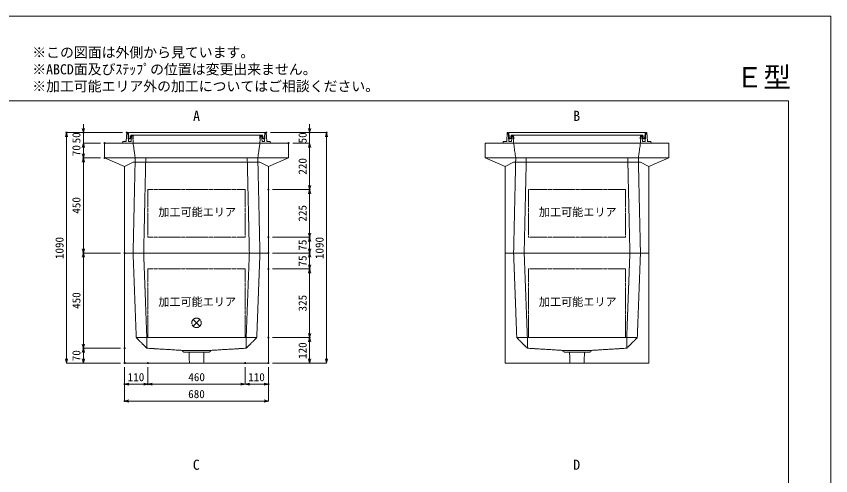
# Model space of a CAD drawing. Units: millimetres, scale not verified. Extents: x -2970 to 2970, y -2100 to 2100.
# Drawn here: x -883 to 2970, y -73 to 2100 of the extents above; entities that cross this region are included whole.
import ezdxf
from ezdxf.enums import TextEntityAlignment as Align

# ---------------------------------------------------------------- set-up
doc = ezdxf.new("R2010")
doc.units = ezdxf.units.MM
doc.header["$LTSCALE"] = 10
doc.header["$PDMODE"] = 32
doc.header["$PDSIZE"] = 5
doc.linetypes.add('LONG_DASHED1', pattern=[7, 6, -1])
doc.linetypes.add('LONG_DOUBLE_CHAIN', pattern=[21.8, 18, -1, 0.6, -0.6, 0.6, -1])
for name, color, linetype, lineweight in [('0-0_D-TTL', 7, 'Continuous', 9), ('0-1_Defpoints', 7, 'Continuous', 9), ('0-3_D-TTL-TXT', 7, 'Continuous', 9), ('0-4_D-STR-TXT', 7, 'Continuous', 9), ('0-5_D-STR-DIM', 3, 'Continuous', 9), ('0-6_0', 7, 'Continuous', 9), ('0-7_D-STR', 7, 'LONG_DASHED1', 9), ('0-9_D-STR-STR5', 1, 'LONG_DOUBLE_CHAIN', 9), ('0-A_D-STR-STR4', 134, 'Continuous', 9)]:
    doc.layers.add(name, color=color, linetype=linetype, lineweight=lineweight)
doc.styles.add('ＭＳ ゴシック', font='')
doc.styles.get('ＭＳ ゴシック').set_extended_font_data('MS Gothic')

# ---------------------------------------------------------------- blocks, each defined once
blk = doc.blocks.new('A$C4DE05FD1')
at = {"layer": '0-0_D-TTL', "color": 134}
for p, q in [((2000, 38000), (57400, 38000)), ((57400, 38000), (57400, 2000))]:
    blk.add_line(p, q, dxfattribs=at)
at = {"layer": '0-1_Defpoints', "color": 134}
for p, q in [((0, 42000), (59400, 42000)), ((59400, 42000), (59400, 0))]:
    blk.add_line(p, q, dxfattribs=at)
at = {"layer": '0-3_D-TTL-TXT', "style": 'ＭＳ ゴシック'}
for s, p in [('※この図面は外側から見ています。', (21630.5, 39907.8)), ('※ABCD面及びｽﾃｯﾌﾟの位置は変更出来ません。', (21630.5, 39107.8)), ('※加工可能エリア外の加工についてはご相談ください。', (21630.5, 38307.8))]:
    blk.add_text(s, height=481.1, dxfattribs=at).set_placement(p, align=Align.BOTTOM_LEFT)
blk = doc.blocks.new('A$C31CA379A')
at = {"layer": '0-4_D-STR-TXT', "style": 'ＭＳ ゴシック'}
for s, p in [('A', (-162.9, -1095.3)), ('B', (17819.3, -1095.3)), ('C', (-175.7, -17595.3)), ('D', (17819.3, -17595.3))]:
    blk.add_text(s, height=481.1, dxfattribs=at).set_placement(p, align=Align.BOTTOM_LEFT)
blk = doc.blocks.new('A$C5DBD0362')
at = {"layer": '0-7_D-STR', "linetype": 'Continuous'}
for p, q in [((-4350, 5200), (4350, 5200)), ((-4350, 4500), (-4350, 5200)), ((4350, 5200), (4350, 4500)), ((-4350, 4500), (4350, 4500)), ((-3400, 4100), (-4350, 4500)), ((-3400, 4100), (-3000, 4300)), ((-3000, 4300), (3000, 4300)), ((3400, 4100), (3000, 4300)), ((3400, 4100), (4350, 4500)), ((-3400, 0), (-3400, 4100)), ((3400, 0), (3400, 4100)), ((-3400, 0), (3400, 0))]:
    blk.add_line(p, q, dxfattribs=at)
at = {"layer": '0-7_D-STR'}
for p, q in [((-3000, 5200), (-2900, 4500)), ((3000, 5200), (2900, 4500)), ((-2900, 4500), (-3000, 0)), ((-2400, 4500), (-2500, 0)), ((2400, 4500), (2500, 0)), ((2900, 4500), (3000, 0))]:
    blk.add_line(p, q, dxfattribs=at)
at = {"layer": '0-9_D-STR-STR5'}
for p, q in [((2300, 3000), (2300, 750)), ((2300, 750), (-2300, 750))]:
    blk.add_line(p, q, dxfattribs=at)
blk.add_lwpolyline([(2300, 3000), (-2300, 3000), (-2300, 750)], dxfattribs=at)
blk = doc.blocks.new('_Open30')
at = {"layer": '0-6_0'}
blk.add_line((0, 0), (-10, 0), dxfattribs=at)
blk.add_lwpolyline([(-10, 2.679), (0, 0), (-10, -2.679)], dxfattribs=at)
blk = doc.blocks.new('A$C2C09266F')
at = {"layer": '0-7_D-STR', "linetype": 'Continuous'}
for p in [(-3400, 0), (3400, -5200)]:
    blk.add_line(p, (3400, 0), dxfattribs=at)
at = {"layer": '0-7_D-STR'}
for p, q in [((-3000, 0), (-2850, -4000)), ((-2500, 0), (-2350, -4000)), ((2500, 0), (2350, -4000)), ((3000, 0), (2850, -4000)), ((-2350, -4500), (-2850, -4000)), ((-2850, -4000), (2850, -4000)), ((-2350, -4500), (-2350, -4000)), ((2350, -4500), (2850, -4000)), ((2350, -4500), (2350, -4000)), ((-2350, -4500), (-700, -4600)), ((-600, -4690), (-700, -4600)), ((-700, -4600), (700, -4600)), ((600, -4690), (700, -4600)), ((2350, -4500), (700, -4600)), ((-600, -4690), (600, -4690)), ((-336.2, -5200), (-352.5, -4690)), ((336.2, -5200), (352.5, -4690))]:
    blk.add_line(p, q, dxfattribs=at)
at = {"layer": '0-7_D-STR', "linetype": 'Continuous'}
blk.add_lwpolyline([(3400, -5200), (-3400, -5200), (-3400, 0)], dxfattribs=at)
at = {"layer": '0-9_D-STR-STR5'}
for p, q in [((2300, -750), (2300, -4000)), ((2300, -4000), (-2300, -4000))]:
    blk.add_line(p, q, dxfattribs=at)
blk.add_lwpolyline([(2300, -750), (-2300, -750), (-2300, -4000)], dxfattribs=at)
blk = doc.blocks.new('A$C284D0AE2')
at = {"layer": '0-A_D-STR-STR4'}
for p, q in [((-3300, 500), (-3327.8, 98.6)), ((-3250, 500), (-3300, 500)), ((-3221.3, 98.6), (-3250, 500)), ((-3225, 500), (-3225, 370)), ((-3490, 80), (-3500, 0)), ((-3500, 0), (3500, 0)), ((-3347.8, 80), (-3490, 80)), ((-3225, 370), (-3219.2, 370)), ((-3209.2, 360.9), (-3195, 200)), ((-3117.8, 80), (-3201.4, 80)), ((-3195, 200), (-3145, 200)), ((-3145, 200), (-3115, 370)), ((-3115, 370), (3115, 370)), ((-3090, 370), (-3106.2, 200.7)), ((-3106.2, 200.7), (-3086.1, 200.7)), ((-3070, 340), (-3098, 97.7)), ((-3000, 370), (-3090, 370)), ((-3020, 340), (-3070, 340)), ((-3000, 0), (-3020, 340)), ((-3011.8, 200.7), (-2991.8, 200.7)), ((-2991.8, 200.7), (-3000, 370)), ((3000, 370), (3090, 370)), ((3106.2, 200.7), (3086.1, 200.7)), ((3090, 370), (3106.2, 200.7)), ((3117.8, 80), (3201.4, 80)), ((3347.8, 80), (3490, 80)), ((3490, 80), (3500, 0))]:
    blk.add_line(p, q, dxfattribs=at)
for points in [[(-3225, 500), (3225, 500), (3225, 370), (3219.2, 370)], [(3221.3, 98.6), (3250, 500), (3300, 500), (3327.8, 98.6)], [(3011.8, 200.7), (2991.8, 200.7), (3000, 370)], [(3000, 0), (3020, 340), (3070, 340), (3098, 97.7)], [(3209.2, 360.9), (3195, 200), (3145, 200), (3115, 370)]]:
    blk.add_lwpolyline(points, dxfattribs=at)
for centre, radius, start, end in [((-3347.8, 100), 20, 270, 356.0372), ((-3201.4, 100), 20, 184.08562, 270), ((-3219.2, 360), 10, 5.04245, 90), ((-3117.8, 100), 20, 270, 353.41806), ((3117.8, 100), 20, 186.58194, 270), ((3201.4, 100), 20, 270, 355.91438), ((3219.2, 360), 10, 90, 174.95755), ((3347.8, 100), 20, 183.9628, 270)]:
    blk.add_arc(centre, radius, start, end, dxfattribs=at)
blk = doc.blocks.new('A$C1C640AAB')
at = {"layer": '0-9_D-STR-STR5'}
for p, q in [((-159.1, -159.1), (159.1, 159.1)), ((-159.1, 159.1), (159.1, -159.1))]:
    blk.add_line(p, q, dxfattribs=at)
blk.add_circle((0, 0), 225, dxfattribs=at)
blk = doc.blocks.new('A$C2f35b4d5')
at = {"layer": '0-7_D-STR'}
blk.add_blockref('A$C2C09266F', (0, 0), dxfattribs=at)
at = {"layer": '0-9_D-STR-STR5'}
blk.add_blockref('A$C1C640AAB', (0, -3300), dxfattribs=at)

msp = doc.modelspace()

# ---------------------------------------------------------------- linework, layer by layer
at = {"layer": '0-1_Defpoints'}
for p in [(-645, 1550), (-565, 1550), (-360, 1550), (300, 1550), (505, 1550), (585, 1550), (-465, 1500), (405, 1500), (-565, 1430), (-565, 1430), (-465, 1430), (-465, 1430), (310, 1280), (310, 1280), (505, 1280), (505, 1280), (310, 1055), (310, 1055), (505, 1055), (-565, 980), (-370, 980), (-370, 980), (310, 980), (505, 980), (310, 905), (505, 905), (310, 580), (310, 580), (505, 580), (-565, 530), (-370, 530), (-370, 530), (-370, 460), (-370, 460), (-370, 460), (-260, 460), (200, 460), (310, 460), (310, 460), (310, 460), (-370, 360), (-260, 360), (310, 360), (-370, 280)]:
    msp.add_point(p, dxfattribs=at)
at = {"layer": '0-5_D-STR-DIM'}
for p, q in [((-565, 1570), (-565, 1590)), ((505, 1570), (505, 1590)), ((-380, 1550), (-645, 1550)), ((-380, 1550), (-565, 1550)), ((-565, 1500), (-565, 1550)), ((320, 1550), (505, 1550)), ((320, 1550), (585, 1550)), ((505, 1500), (505, 1550)), ((-645, 480), (-645, 1530)), ((585, 480), (585, 1530)), ((-485, 1500), (-565, 1500)), ((-485, 1500), (-565, 1500)), ((-565, 1480), (-565, 1450)), ((-565, 1480), (-565, 1460)), ((425, 1500), (505, 1500)), ((425, 1500), (505, 1500)), ((505, 1480), (505, 1300)), ((505, 1480), (505, 1460)), ((-485, 1430), (-565, 1430)), ((-485, 1430), (-565, 1430)), ((-565, 1000), (-565, 1410)), ((330, 1280), (505, 1280)), ((330, 1280), (505, 1280)), ((505, 1075), (505, 1260)), ((330, 1055), (505, 1055)), ((330, 1055), (505, 1055)), ((505, 1000), (505, 1035)), ((-390, 980), (-565, 980)), ((-390, 980), (-565, 980)), ((330, 980), (505, 980)), ((330, 980), (505, 980)), ((-565, 550), (-565, 960)), ((505, 925), (505, 960)), ((330, 905), (505, 905)), ((330, 905), (505, 905)), ((505, 600), (505, 885)), ((330, 580), (505, 580)), ((330, 580), (505, 580)), ((505, 480), (505, 560)), ((-390, 530), (-565, 530)), ((-390, 530), (-565, 530)), ((-565, 480), (-565, 510)), ((-390, 460), (-645, 460)), ((-390, 460), (-565, 460)), ((-370, 440), (-370, 280)), ((-370, 440), (-370, 360)), ((-260, 440), (-260, 360)), ((-260, 440), (-260, 360)), ((200, 440), (200, 360)), ((200, 440), (200, 360)), ((310, 440), (310, 360)), ((310, 440), (310, 280)), ((330, 460), (505, 460)), ((330, 460), (585, 460)), ((-280, 360), (-350, 360)), ((180, 360), (-240, 360)), ((220, 360), (290, 360)), ((290, 280), (-350, 280))]:
    msp.add_line(p, q, dxfattribs=at)

# ---------------------------------------------------------------- block references
at = {"layer": '0-0_D-TTL', "xscale": 0.1, "yscale": 0.1}
msp.add_blockref('A$C4DE05FD1', (-2970, -2100), dxfattribs=at)
at = {"layer": '0-4_D-STR-TXT', "xscale": 0.1, "yscale": 0.1}
msp.add_blockref('A$C31CA379A', (-30, 1700), dxfattribs=at)
at = {"layer": '0-5_D-STR-DIM', "xscale": 2, "yscale": 2}
for p, rotation in [((-645, 1550), 90), ((-565, 1550), 270), ((505, 1550), 270), ((585, 1550), 90), ((-565, 1500), 90), ((-565, 1500), 90), ((505, 1500), 90), ((505, 1500), 90), ((-565, 1430), 270), ((-565, 1430), 90), ((505, 1280), 270), ((505, 1280), 90), ((505, 1055), 270), ((505, 1055), 90), ((-565, 980), 270), ((-565, 980), 90), ((505, 980), 270), ((505, 980), 90), ((505, 905), 270), ((505, 905), 90), ((505, 580), 270), ((505, 580), 90), ((-565, 530), 270), ((-565, 530), 90), ((-645, 460), 270), ((-565, 460), 270), ((505, 460), 270), ((585, 460), 270), ((-370, 360), 180), ((-260, 360), 180), ((200, 360), 180), ((-370, 280), 180)]:
    msp.add_blockref('_Open30', p, dxfattribs=dict(at, rotation=rotation))
for p in [(-260, 360), (200, 360), (310, 360), (310, 280)]:
    msp.add_blockref('_Open30', p, dxfattribs=at)
at = {"layer": '0-7_D-STR', "xscale": 0.1, "yscale": 0.1}
for name, p in [('A$C5DBD0362', (-30, 980)), ('A$C5DBD0362', (1770, 980)), ('A$C2f35b4d5', (-30, 980)), ('A$C2C09266F', (1770, 980))]:
    msp.add_blockref(name, p, dxfattribs=at)
at = {"layer": '0-A_D-STR-STR4', "xscale": 0.1, "yscale": 0.1}
for p in [(-30, 1500), (1770, 1500)]:
    msp.add_blockref('A$C284D0AE2', p, dxfattribs=at)

# ---------------------------------------------------------------- texts
at = {"layer": '0-3_D-TTL-TXT', "style": 'ＭＳ ゴシック'}
msp.add_text('Ｅ型', height=96.21, dxfattribs=at).set_placement((2519.65, 1734.55), align=Align.BOTTOM_LEFT)
at = {"layer": '0-5_D-STR-DIM', "style": 'ＭＳ ゴシック'}
for s, p in [('50', (-567.6, 1498.9)), ('50', (502.4, 1498.9)), ('70', (-567.6, 1438.4)), ('220', (502.4, 1350.8)), ('450', (-567.6, 1166.2)), ('225', (502.4, 1128.82)), ('1090', (-647.6, 951.48)), ('75', (502.4, 991.42)), ('1090', (582.4, 951.48)), ('75', (502.4, 916.42)), ('450', (-567.6, 716.2)), ('325', (502.4, 703.92)), ('120', (502.4, 479.48)), ('70', (-567.6, 468.4))]:
    msp.add_text(s, height=38.49, rotation=90, dxfattribs=at).set_placement(p, align=Align.BOTTOM_LEFT)
for s, p in [('110', (-355.52, 362.6)), ('460', (-68.8, 362.6)), ('110', (214.48, 362.6)), ('680', (-69.4, 282.6))]:
    msp.add_text(s, height=38.49, dxfattribs=at).set_placement(p, align=Align.BOTTOM_LEFT)
at = {"layer": '0-9_D-STR-STR5', "style": 'ＭＳ ゴシック'}
for p in [(-210.48, 1143.17), (1589.52, 1143.17), (-210.48, 718.44), (1589.52, 718.44)]:
    msp.add_text('加工可能エリア', height=38.49, dxfattribs=at).set_placement(p, align=Align.BOTTOM_LEFT)

doc.saveas('drawing.dxf')
